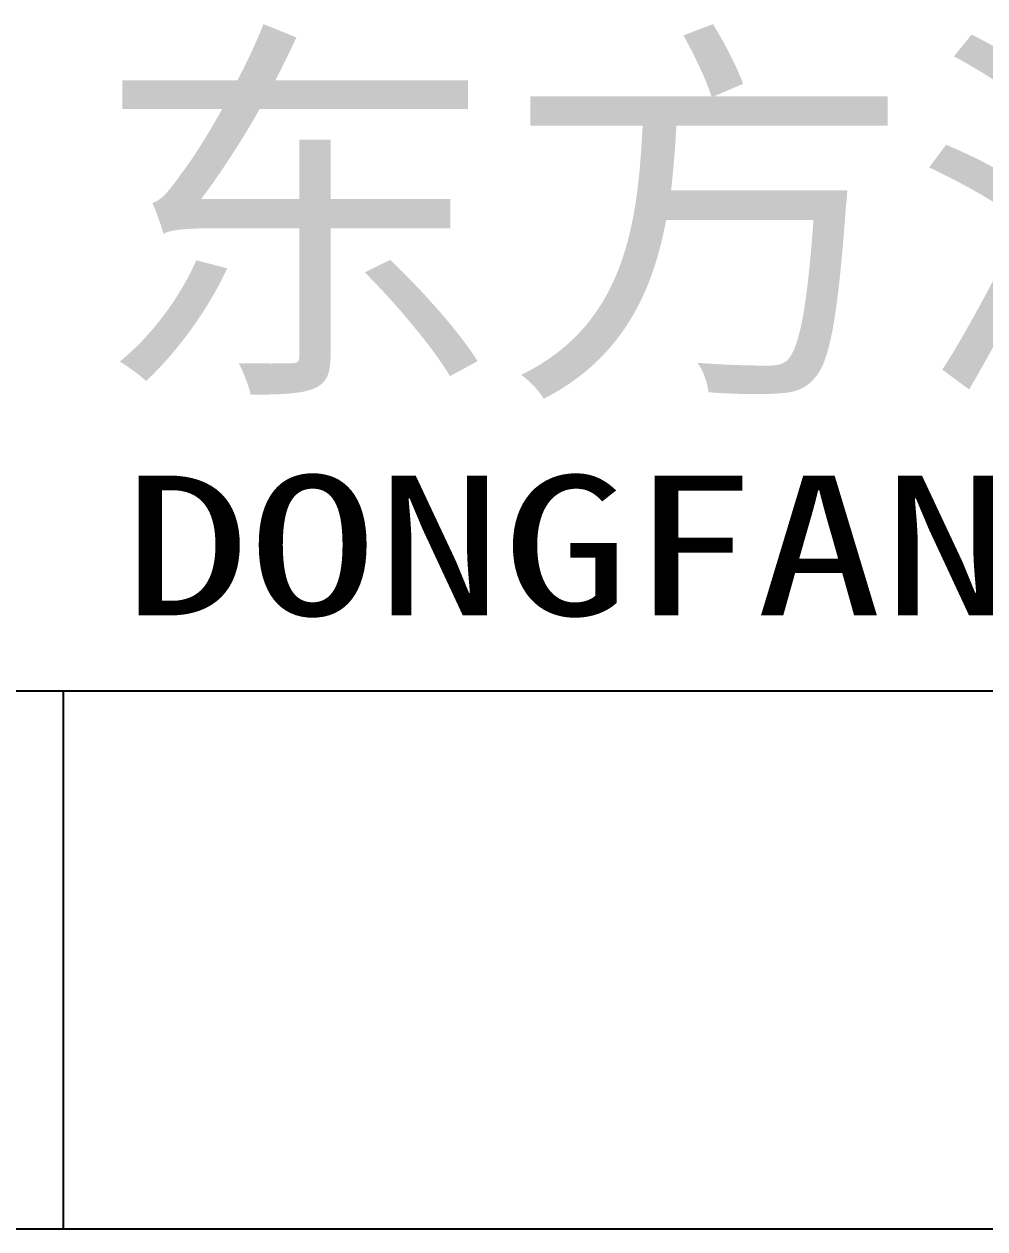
# Model space of a CAD drawing. Header units: millimetres. Extents: x 0 to 420, y 0 to 297.
# Drawn here: x 366.76 to 384.62, y 0 to 22.39 of the extents above; entities that cross this region are included whole.
import ezdxf

# ---------------------------------------------------------------- set-up
doc = ezdxf.new("R2010")
doc.units = ezdxf.units.MM
doc.layers.add('PDM_Title', color=7, linetype='Continuous')
doc.styles.add('pdmHT', font='SIMHEI.TTF')

# ---------------------------------------------------------------- blocks, each defined once
blk = doc.blocks.new('FitPDM_DWGFrame')
at = {"layer": 'PDM_Title', "color": 0}
blk.add_line((25, 10), (410, 10), dxfattribs=at)
at = {"layer": 'PDM_Title', "color": 2}
for p, q in [((367.5, 0), (367.5, 10)), ((0, 0), (420, 0))]:
    blk.add_line(p, q, dxfattribs=at)
at = {"layer": 'PDM_Title', "color": 2, "style": 'pdmHT'}
for s, height, width, p in [('东方汽轮机', 5.5, 1.02, (368, 16.0426)), ('DONGFANG TURBINE', 2.6, 1.33, (368.6, 11.4))]:
    blk.add_text(s, height=height, dxfattribs=dict(at, width=width)).set_placement(p)

msp = doc.modelspace()

# ---------------------------------------------------------------- block references
at = {"layer": 'PDM_Title'}
msp.add_blockref('FitPDM_DWGFrame', (0, 0), dxfattribs=at)

doc.saveas('drawing.dxf')
